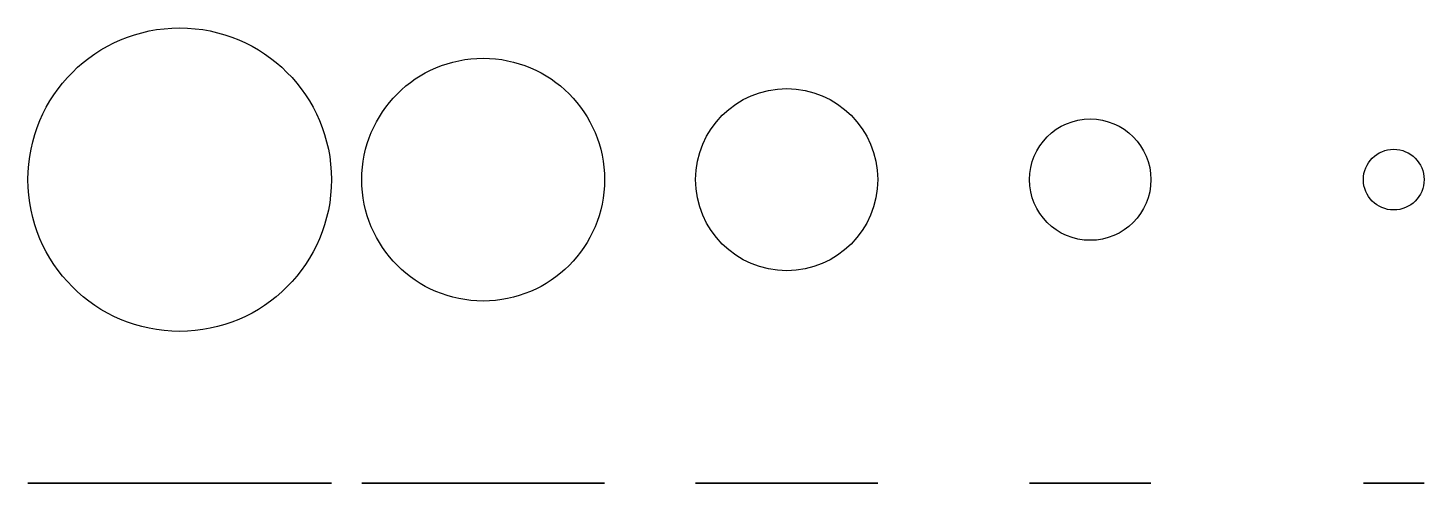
# Model space of a CAD drawing. Header units: millimetres. Extents: x -25 to 205, y -50 to 25.
import ezdxf

# ---------------------------------------------------------------- set-up
doc = ezdxf.new("R2010")
doc.units = ezdxf.units.MM
doc.layers.get('0').update_dxf_attribs({"linetype": 'CONTINUOUS'})

msp = doc.modelspace()

# ---------------------------------------------------------------- linework, layer by layer
for centre, radius in [((0, 0), 25), ((50, 0), 20), ((100, 0), 15), ((150, 0), 10), ((200, 0), 5)]:
    msp.add_circle(centre, radius)
at = {"extrusion": (0, -1, -2.22045e-16)}
for centre, radius in [((0, 50, 50), 25), ((50, 50, 50), 20), ((100, 50, 50), 15), ((150, 50, 50), 10), ((200, 50, 50), 5)]:
    msp.add_circle(centre, radius, dxfattribs=at)

doc.saveas('drawing.dxf')
